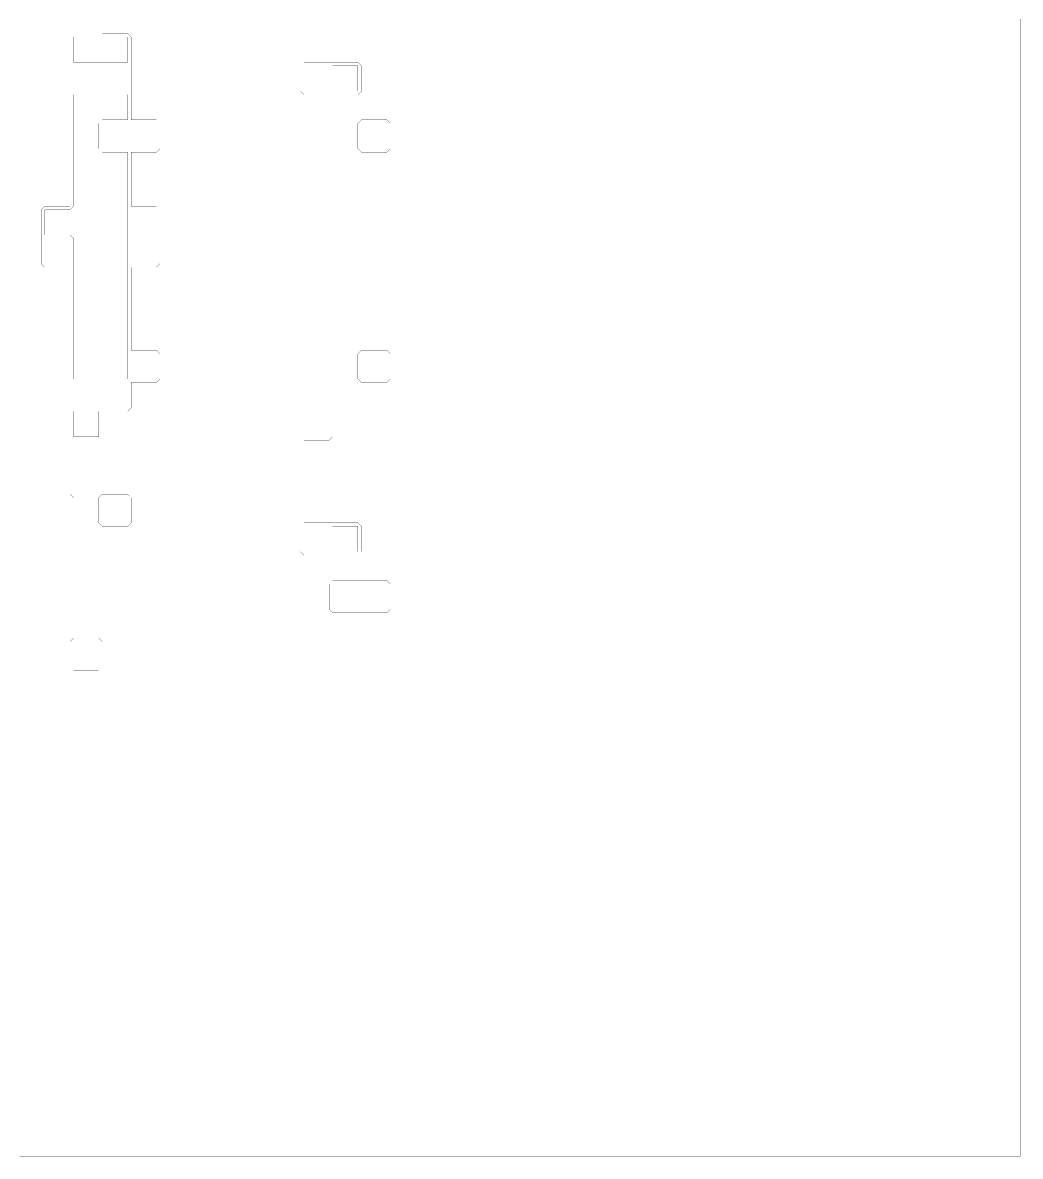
# Model space of a CAD drawing. Header units: metres. Extents: x 0 to 4990, y -4990 to 0.
# Drawn here: x 2284 to 4990, y -4990 to -1914 of the extents above; entities that cross this region are included whole.
import ezdxf

# ---------------------------------------------------------------- set-up
doc = ezdxf.new("R2010")
doc.units = ezdxf.units.M
doc.layers.add('conductor', color=1, linetype='Continuous')
doc.layers.add('substrate', color=5, linetype='Continuous')

msp = doc.modelspace()

# ---------------------------------------------------------------- linework, layer by layer
at = {"layer": 'conductor', "const_width": 0.5}
for points in [[(2421.875, -1953.125), (2421.875, -1962.890625), (2421.875, -1972.65625), (2421.875, -1982.421875), (2421.875, -1992.1875), (2421.875, -2001.953125), (2421.875, -2011.71875), (2421.875, -2021.484375), (2431.640625, -2021.484375), (2441.40625, -2021.484375), (2451.171875, -2021.484375), (2460.9375, -2021.484375), (2470.703125, -2021.484375), (2480.46875, -2021.484375), (2490.234375, -2021.484375), (2500, -2021.484375), (2509.765625, -2021.484375), (2519.53125, -2021.484375), (2529.296875, -2021.484375), (2539.0625, -2021.484375), (2548.828125, -2021.484375), (2558.59375, -2021.484375), (2568.359375, -2021.484375), (2568.359375, -2011.71875), (2568.359375, -2001.953125), (2568.359375, -1992.1875), (2568.359375, -1982.421875), (2568.359375, -1972.65625), (2568.359375, -1962.890625), (2568.359375, -1953.125), (2558.59375, -1953.125), (2548.828125, -1953.125), (2539.0625, -1953.125), (2529.296875, -1953.125), (2519.53125, -1953.125), (2509.765625, -1953.125), (2500, -1953.125), (2490.234375, -1953.125), (2480.46875, -1953.125), (2470.703125, -1953.125), (2460.9375, -1953.125), (2451.171875, -1953.125), (2441.40625, -1953.125), (2431.640625, -1953.125)], [(3125, -2031.25), (3125, -2041.015625), (3125, -2050.78125), (3125, -2060.546875), (3125, -2070.3125), (3125, -2080.078125), (3125, -2089.84375), (3125, -2099.609375), (3134.765625, -2099.609375), (3144.53125, -2099.609375), (3154.296875, -2099.609375), (3164.0625, -2099.609375), (3173.828125, -2099.609375), (3183.59375, -2099.609375), (3193.359375, -2099.609375), (3193.359375, -2089.84375), (3193.359375, -2080.078125), (3193.359375, -2070.3125), (3193.359375, -2060.546875), (3193.359375, -2050.78125), (3193.359375, -2041.015625), (3193.359375, -2031.25), (3183.59375, -2031.25), (3173.828125, -2031.25), (3164.0625, -2031.25), (3154.296875, -2031.25), (3144.53125, -2031.25), (3134.765625, -2031.25)], [(2421.875, -2109.375), (2421.875, -2119.140625), (2421.875, -2128.90625), (2421.875, -2138.671875), (2421.875, -2148.4375), (2421.875, -2158.203125), (2421.875, -2167.96875), (2421.875, -2177.734375), (2421.875, -2187.5), (2421.875, -2197.265625), (2421.875, -2207.03125), (2421.875, -2216.796875), (2421.875, -2226.5625), (2421.875, -2236.328125), (2421.875, -2246.09375), (2421.875, -2255.859375), (2421.875, -2265.625), (2421.875, -2275.390625), (2421.875, -2285.15625), (2421.875, -2294.921875), (2421.875, -2304.6875), (2421.875, -2314.453125), (2421.875, -2324.21875), (2421.875, -2333.984375), (2421.875, -2343.75), (2421.875, -2353.515625), (2421.875, -2363.28125), (2421.875, -2373.046875), (2421.875, -2382.8125), (2421.875, -2392.578125), (2421.875, -2402.34375), (2421.875, -2412.109375), (2412.109375, -2421.875), (2402.34375, -2421.875), (2392.578125, -2421.875), (2382.8125, -2421.875), (2373.046875, -2421.875), (2363.28125, -2421.875), (2353.515625, -2421.875), (2343.75, -2421.875), (2343.75, -2431.640625), (2343.75, -2441.40625), (2343.75, -2451.171875), (2343.75, -2460.9375), (2343.75, -2470.703125), (2343.75, -2480.46875), (2343.75, -2490.234375), (2353.515625, -2490.234375), (2363.28125, -2490.234375), (2373.046875, -2490.234375), (2382.8125, -2490.234375), (2392.578125, -2490.234375), (2402.34375, -2490.234375), (2412.109375, -2490.234375), (2421.875, -2500), (2421.875, -2509.765625), (2421.875, -2519.53125), (2421.875, -2529.296875), (2421.875, -2539.0625), (2421.875, -2548.828125), (2421.875, -2558.59375), (2421.875, -2568.359375), (2421.875, -2578.125), (2421.875, -2587.890625), (2421.875, -2597.65625), (2421.875, -2607.421875), (2421.875, -2617.1875), (2421.875, -2626.953125), (2421.875, -2636.71875), (2421.875, -2646.484375), (2421.875, -2656.25), (2421.875, -2666.015625), (2421.875, -2675.78125), (2421.875, -2685.546875), (2421.875, -2695.3125), (2421.875, -2705.078125), (2421.875, -2714.84375), (2421.875, -2724.609375), (2421.875, -2734.375), (2421.875, -2744.140625), (2421.875, -2753.90625), (2421.875, -2763.671875), (2421.875, -2773.4375), (2421.875, -2783.203125), (2421.875, -2792.96875), (2421.875, -2802.734375), (2421.875, -2812.5), (2421.875, -2822.265625), (2421.875, -2832.03125), (2421.875, -2841.796875), (2421.875, -2851.5625), (2421.875, -2861.328125), (2421.875, -2871.09375), (2421.875, -2880.859375), (2431.640625, -2880.859375), (2441.40625, -2880.859375), (2451.171875, -2880.859375), (2460.9375, -2880.859375), (2470.703125, -2880.859375), (2480.46875, -2880.859375), (2490.234375, -2880.859375), (2500, -2880.859375), (2509.765625, -2880.859375), (2519.53125, -2880.859375), (2529.296875, -2880.859375), (2539.0625, -2880.859375), (2548.828125, -2880.859375), (2558.59375, -2880.859375), (2568.359375, -2880.859375), (2568.359375, -2871.09375), (2568.359375, -2861.328125), (2568.359375, -2851.5625), (2568.359375, -2841.796875), (2568.359375, -2832.03125), (2568.359375, -2822.265625), (2568.359375, -2812.5), (2568.359375, -2802.734375), (2568.359375, -2792.96875), (2568.359375, -2783.203125), (2568.359375, -2773.4375), (2568.359375, -2763.671875), (2568.359375, -2753.90625), (2568.359375, -2744.140625), (2568.359375, -2734.375), (2568.359375, -2724.609375), (2568.359375, -2714.84375), (2568.359375, -2705.078125), (2568.359375, -2695.3125), (2568.359375, -2685.546875), (2568.359375, -2675.78125), (2568.359375, -2666.015625), (2568.359375, -2656.25), (2568.359375, -2646.484375), (2568.359375, -2636.71875), (2568.359375, -2626.953125), (2568.359375, -2617.1875), (2568.359375, -2607.421875), (2568.359375, -2597.65625), (2568.359375, -2587.890625), (2568.359375, -2578.125), (2568.359375, -2568.359375), (2568.359375, -2558.59375), (2568.359375, -2548.828125), (2568.359375, -2539.0625), (2568.359375, -2529.296875), (2568.359375, -2519.53125), (2568.359375, -2509.765625), (2568.359375, -2500), (2568.359375, -2490.234375), (2568.359375, -2480.46875), (2568.359375, -2470.703125), (2568.359375, -2460.9375), (2568.359375, -2451.171875), (2568.359375, -2441.40625), (2568.359375, -2431.640625), (2568.359375, -2421.875), (2568.359375, -2412.109375), (2568.359375, -2402.34375), (2568.359375, -2392.578125), (2568.359375, -2382.8125), (2568.359375, -2373.046875), (2568.359375, -2363.28125), (2568.359375, -2353.515625), (2568.359375, -2343.75), (2568.359375, -2333.984375), (2568.359375, -2324.21875), (2568.359375, -2314.453125), (2568.359375, -2304.6875), (2568.359375, -2294.921875), (2568.359375, -2285.15625), (2568.359375, -2275.390625), (2568.359375, -2265.625), (2558.59375, -2265.625), (2548.828125, -2265.625), (2539.0625, -2265.625), (2529.296875, -2265.625), (2519.53125, -2265.625), (2509.765625, -2265.625), (2500, -2265.625), (2490.234375, -2255.859375), (2490.234375, -2246.09375), (2490.234375, -2236.328125), (2490.234375, -2226.5625), (2490.234375, -2216.796875), (2490.234375, -2207.03125), (2490.234375, -2197.265625), (2490.234375, -2187.5), (2500, -2177.734375), (2509.765625, -2177.734375), (2519.53125, -2177.734375), (2529.296875, -2177.734375), (2539.0625, -2177.734375), (2548.828125, -2177.734375), (2558.59375, -2177.734375), (2568.359375, -2177.734375), (2568.359375, -2167.96875), (2568.359375, -2158.203125), (2568.359375, -2148.4375), (2568.359375, -2138.671875), (2568.359375, -2128.90625), (2568.359375, -2119.140625), (2568.359375, -2109.375), (2558.59375, -2109.375), (2548.828125, -2109.375), (2539.0625, -2109.375), (2529.296875, -2109.375), (2519.53125, -2109.375), (2509.765625, -2109.375), (2500, -2109.375), (2490.234375, -2109.375), (2480.46875, -2109.375), (2470.703125, -2109.375), (2460.9375, -2109.375), (2451.171875, -2109.375), (2441.40625, -2109.375), (2431.640625, -2109.375)], [(2421.875, -2968.75), (2421.875, -2978.515625), (2421.875, -2988.28125), (2421.875, -2998.046875), (2421.875, -3007.8125), (2421.875, -3017.578125), (2421.875, -3027.34375), (2421.875, -3037.109375), (2431.640625, -3037.109375), (2441.40625, -3037.109375), (2451.171875, -3037.109375), (2460.9375, -3037.109375), (2470.703125, -3037.109375), (2480.46875, -3037.109375), (2490.234375, -3037.109375), (2490.234375, -3027.34375), (2490.234375, -3017.578125), (2490.234375, -3007.8125), (2490.234375, -2998.046875), (2490.234375, -2988.28125), (2490.234375, -2978.515625), (2490.234375, -2968.75), (2480.46875, -2968.75), (2470.703125, -2968.75), (2460.9375, -2968.75), (2451.171875, -2968.75), (2441.40625, -2968.75), (2431.640625, -2968.75)], [(3125, -3281.25), (3125, -3291.015625), (3125, -3300.78125), (3125, -3310.546875), (3125, -3320.3125), (3125, -3330.078125), (3125, -3339.84375), (3125, -3349.609375), (3134.765625, -3349.609375), (3144.53125, -3349.609375), (3154.296875, -3349.609375), (3164.0625, -3349.609375), (3173.828125, -3349.609375), (3183.59375, -3349.609375), (3193.359375, -3349.609375), (3193.359375, -3339.84375), (3193.359375, -3330.078125), (3193.359375, -3320.3125), (3193.359375, -3310.546875), (3193.359375, -3300.78125), (3193.359375, -3291.015625), (3193.359375, -3281.25), (3183.59375, -3281.25), (3173.828125, -3281.25), (3164.0625, -3281.25), (3154.296875, -3281.25), (3144.53125, -3281.25), (3134.765625, -3281.25)]]:
    msp.add_lwpolyline(points, close=True, dxfattribs=at)
at = {"layer": 'substrate', "const_width": 0.5}
for points in [[(2275.390625, -4990.234375), (2285.15625, -4990.234375), (2294.921875, -4990.234375), (2304.6875, -4990.234375), (2314.453125, -4990.234375), (2324.21875, -4990.234375), (2333.984375, -4990.234375), (2343.75, -4990.234375), (2353.515625, -4990.234375), (2363.28125, -4990.234375), (2373.046875, -4990.234375), (2382.8125, -4990.234375), (2392.578125, -4990.234375), (2402.34375, -4990.234375), (2412.109375, -4990.234375), (2421.875, -4990.234375), (2431.640625, -4990.234375), (2441.40625, -4990.234375), (2451.171875, -4990.234375), (2460.9375, -4990.234375), (2470.703125, -4990.234375), (2480.46875, -4990.234375), (2490.234375, -4990.234375), (2500, -4990.234375), (2509.765625, -4990.234375), (2519.53125, -4990.234375), (2529.296875, -4990.234375), (2539.0625, -4990.234375), (2548.828125, -4990.234375), (2558.59375, -4990.234375), (2568.359375, -4990.234375), (2578.125, -4990.234375), (2587.890625, -4990.234375), (2597.65625, -4990.234375), (2607.421875, -4990.234375), (2617.1875, -4990.234375), (2626.953125, -4990.234375), (2636.71875, -4990.234375), (2646.484375, -4990.234375), (2656.25, -4990.234375), (2666.015625, -4990.234375), (2675.78125, -4990.234375), (2685.546875, -4990.234375), (2695.3125, -4990.234375), (2705.078125, -4990.234375), (2714.84375, -4990.234375), (2724.609375, -4990.234375), (2734.375, -4990.234375), (2744.140625, -4990.234375), (2753.90625, -4990.234375), (2763.671875, -4990.234375), (2773.4375, -4990.234375), (2783.203125, -4990.234375), (2792.96875, -4990.234375), (2802.734375, -4990.234375), (2812.5, -4990.234375), (2822.265625, -4990.234375), (2832.03125, -4990.234375), (2841.796875, -4990.234375), (2851.5625, -4990.234375), (2861.328125, -4990.234375), (2871.09375, -4990.234375), (2880.859375, -4990.234375), (2890.625, -4990.234375), (2900.390625, -4990.234375), (2910.15625, -4990.234375), (2919.921875, -4990.234375), (2929.6875, -4990.234375), (2939.453125, -4990.234375), (2949.21875, -4990.234375), (2958.984375, -4990.234375), (2968.75, -4990.234375), (2978.515625, -4990.234375), (2988.28125, -4990.234375), (2998.046875, -4990.234375), (3007.8125, -4990.234375), (3017.578125, -4990.234375), (3027.34375, -4990.234375), (3037.109375, -4990.234375), (3046.875, -4990.234375), (3056.640625, -4990.234375), (3066.40625, -4990.234375), (3076.171875, -4990.234375), (3085.9375, -4990.234375), (3095.703125, -4990.234375), (3105.46875, -4990.234375), (3115.234375, -4990.234375), (3125, -4990.234375), (3134.765625, -4990.234375), (3144.53125, -4990.234375), (3154.296875, -4990.234375), (3164.0625, -4990.234375), (3173.828125, -4990.234375), (3183.59375, -4990.234375), (3193.359375, -4990.234375), (3203.125, -4990.234375), (3212.890625, -4990.234375), (3222.65625, -4990.234375), (3232.421875, -4990.234375), (3242.1875, -4990.234375), (3251.953125, -4990.234375), (3261.71875, -4990.234375), (3271.484375, -4990.234375), (3281.25, -4990.234375), (3291.015625, -4990.234375), (3300.78125, -4990.234375), (3310.546875, -4990.234375), (3320.3125, -4990.234375), (3330.078125, -4990.234375), (3339.84375, -4990.234375), (3349.609375, -4990.234375), (3359.375, -4990.234375), (3369.140625, -4990.234375), (3378.90625, -4990.234375), (3388.671875, -4990.234375), (3398.4375, -4990.234375), (3408.203125, -4990.234375), (3417.96875, -4990.234375), (3427.734375, -4990.234375), (3437.5, -4990.234375), (3447.265625, -4990.234375), (3457.03125, -4990.234375), (3466.796875, -4990.234375), (3476.5625, -4990.234375), (3486.328125, -4990.234375), (3496.09375, -4990.234375), (3505.859375, -4990.234375), (3515.625, -4990.234375), (3525.390625, -4990.234375), (3535.15625, -4990.234375), (3544.921875, -4990.234375), (3554.6875, -4990.234375), (3564.453125, -4990.234375), (3574.21875, -4990.234375), (3583.984375, -4990.234375), (3593.75, -4990.234375), (3603.515625, -4990.234375), (3613.28125, -4990.234375), (3623.046875, -4990.234375), (3632.8125, -4990.234375), (3642.578125, -4990.234375), (3652.34375, -4990.234375), (3662.109375, -4990.234375), (3671.875, -4990.234375), (3681.640625, -4990.234375), (3691.40625, -4990.234375), (3701.171875, -4990.234375), (3710.9375, -4990.234375), (3720.703125, -4990.234375), (3730.46875, -4990.234375), (3740.234375, -4990.234375), (3750, -4990.234375), (3759.765625, -4990.234375), (3769.53125, -4990.234375), (3779.296875, -4990.234375), (3789.0625, -4990.234375), (3798.828125, -4990.234375), (3808.59375, -4990.234375), (3818.359375, -4990.234375), (3828.125, -4990.234375), (3837.890625, -4990.234375), (3847.65625, -4990.234375), (3857.421875, -4990.234375), (3867.1875, -4990.234375), (3876.953125, -4990.234375), (3886.71875, -4990.234375), (3896.484375, -4990.234375), (3906.25, -4990.234375), (3916.015625, -4990.234375), (3925.78125, -4990.234375), (3935.546875, -4990.234375), (3945.3125, -4990.234375), (3955.078125, -4990.234375), (3964.84375, -4990.234375), (3974.609375, -4990.234375), (3984.375, -4990.234375), (3994.140625, -4990.234375), (4003.90625, -4990.234375), (4013.671875, -4990.234375), (4023.4375, -4990.234375), (4033.203125, -4990.234375), (4042.96875, -4990.234375), (4052.734375, -4990.234375), (4062.5, -4990.234375), (4072.265625, -4990.234375), (4082.03125, -4990.234375), (4091.796875, -4990.234375), (4101.5625, -4990.234375), (4111.328125, -4990.234375), (4121.09375, -4990.234375), (4130.859375, -4990.234375), (4140.625, -4990.234375), (4150.390625, -4990.234375), (4160.15625, -4990.234375), (4169.921875, -4990.234375), (4179.6875, -4990.234375), (4189.453125, -4990.234375), (4199.21875, -4990.234375), (4208.984375, -4990.234375), (4218.75, -4990.234375), (4228.515625, -4990.234375), (4238.28125, -4990.234375), (4248.046875, -4990.234375), (4257.8125, -4990.234375), (4267.578125, -4990.234375), (4277.34375, -4990.234375), (4287.109375, -4990.234375), (4296.875, -4990.234375), (4306.640625, -4990.234375), (4316.40625, -4990.234375), (4326.171875, -4990.234375), (4335.9375, -4990.234375), (4345.703125, -4990.234375), (4355.46875, -4990.234375), (4365.234375, -4990.234375), (4375, -4990.234375), (4384.765625, -4990.234375), (4394.53125, -4990.234375), (4404.296875, -4990.234375), (4414.0625, -4990.234375), (4423.828125, -4990.234375), (4433.59375, -4990.234375), (4443.359375, -4990.234375), (4453.125, -4990.234375), (4462.890625, -4990.234375), (4472.65625, -4990.234375), (4482.421875, -4990.234375), (4492.1875, -4990.234375), (4501.953125, -4990.234375), (4511.71875, -4990.234375), (4521.484375, -4990.234375), (4531.25, -4990.234375), (4541.015625, -4990.234375), (4550.78125, -4990.234375), (4560.546875, -4990.234375), (4570.3125, -4990.234375), (4580.078125, -4990.234375), (4589.84375, -4990.234375), (4599.609375, -4990.234375), (4609.375, -4990.234375), (4619.140625, -4990.234375), (4628.90625, -4990.234375), (4638.671875, -4990.234375), (4648.4375, -4990.234375), (4658.203125, -4990.234375), (4667.96875, -4990.234375), (4677.734375, -4990.234375), (4687.5, -4990.234375), (4697.265625, -4990.234375), (4707.03125, -4990.234375), (4716.796875, -4990.234375), (4726.5625, -4990.234375), (4736.328125, -4990.234375), (4746.09375, -4990.234375), (4755.859375, -4990.234375), (4765.625, -4990.234375), (4775.390625, -4990.234375), (4785.15625, -4990.234375), (4794.921875, -4990.234375), (4804.6875, -4990.234375), (4814.453125, -4990.234375), (4824.21875, -4990.234375), (4833.984375, -4990.234375), (4843.75, -4990.234375), (4853.515625, -4990.234375), (4863.28125, -4990.234375), (4873.046875, -4990.234375), (4882.8125, -4990.234375), (4892.578125, -4990.234375), (4902.34375, -4990.234375), (4912.109375, -4990.234375), (4921.875, -4990.234375), (4931.640625, -4990.234375), (4941.40625, -4990.234375), (4951.171875, -4990.234375), (4960.9375, -4990.234375), (4970.703125, -4990.234375), (4980.46875, -4990.234375), (4990.234375, -4990.234375), (4990.234375, -4980.46875), (4990.234375, -4970.703125), (4990.234375, -4960.9375), (4990.234375, -4951.171875), (4990.234375, -4941.40625), (4990.234375, -4931.640625), (4990.234375, -4921.875), (4990.234375, -4912.109375), (4990.234375, -4902.34375), (4990.234375, -4892.578125), (4990.234375, -4882.8125), (4990.234375, -4873.046875), (4990.234375, -4863.28125), (4990.234375, -4853.515625), (4990.234375, -4843.75), (4990.234375, -4833.984375), (4990.234375, -4824.21875), (4990.234375, -4814.453125), (4990.234375, -4804.6875), (4990.234375, -4794.921875), (4990.234375, -4785.15625), (4990.234375, -4775.390625), (4990.234375, -4765.625), (4990.234375, -4755.859375), (4990.234375, -4746.09375), (4990.234375, -4736.328125), (4990.234375, -4726.5625), (4990.234375, -4716.796875), (4990.234375, -4707.03125), (4990.234375, -4697.265625), (4990.234375, -4687.5), (4990.234375, -4677.734375), (4990.234375, -4667.96875), (4990.234375, -4658.203125), (4990.234375, -4648.4375), (4990.234375, -4638.671875), (4990.234375, -4628.90625), (4990.234375, -4619.140625), (4990.234375, -4609.375), (4990.234375, -4599.609375), (4990.234375, -4589.84375), (4990.234375, -4580.078125), (4990.234375, -4570.3125), (4990.234375, -4560.546875), (4990.234375, -4550.78125), (4990.234375, -4541.015625), (4990.234375, -4531.25), (4990.234375, -4521.484375), (4990.234375, -4511.71875), (4990.234375, -4501.953125), (4990.234375, -4492.1875), (4990.234375, -4482.421875), (4990.234375, -4472.65625), (4990.234375, -4462.890625), (4990.234375, -4453.125), (4990.234375, -4443.359375), (4990.234375, -4433.59375), (4990.234375, -4423.828125), (4990.234375, -4414.0625), (4990.234375, -4404.296875), (4990.234375, -4394.53125), (4990.234375, -4384.765625), (4990.234375, -4375), (4990.234375, -4365.234375), (4990.234375, -4355.46875), (4990.234375, -4345.703125), (4990.234375, -4335.9375), (4990.234375, -4326.171875), (4990.234375, -4316.40625), (4990.234375, -4306.640625), (4990.234375, -4296.875), (4990.234375, -4287.109375), (4990.234375, -4277.34375), (4990.234375, -4267.578125), (4990.234375, -4257.8125), (4990.234375, -4248.046875), (4990.234375, -4238.28125), (4990.234375, -4228.515625), (4990.234375, -4218.75), (4990.234375, -4208.984375), (4990.234375, -4199.21875), (4990.234375, -4189.453125), (4990.234375, -4179.6875), (4990.234375, -4169.921875), (4990.234375, -4160.15625), (4990.234375, -4150.390625), (4990.234375, -4140.625), (4990.234375, -4130.859375), (4990.234375, -4121.09375), (4990.234375, -4111.328125), (4990.234375, -4101.5625), (4990.234375, -4091.796875), (4990.234375, -4082.03125), (4990.234375, -4072.265625), (4990.234375, -4062.5), (4990.234375, -4052.734375), (4990.234375, -4042.96875), (4990.234375, -4033.203125), (4990.234375, -4023.4375), (4990.234375, -4013.671875), (4990.234375, -4003.90625), (4990.234375, -3994.140625), (4990.234375, -3984.375), (4990.234375, -3974.609375), (4990.234375, -3964.84375), (4990.234375, -3955.078125), (4990.234375, -3945.3125), (4990.234375, -3935.546875), (4990.234375, -3925.78125), (4990.234375, -3916.015625), (4990.234375, -3906.25), (4990.234375, -3896.484375), (4990.234375, -3886.71875), (4990.234375, -3876.953125), (4990.234375, -3867.1875), (4990.234375, -3857.421875), (4990.234375, -3847.65625), (4990.234375, -3837.890625), (4990.234375, -3828.125), (4990.234375, -3818.359375), (4990.234375, -3808.59375), (4990.234375, -3798.828125), (4990.234375, -3789.0625), (4990.234375, -3779.296875), (4990.234375, -3769.53125), (4990.234375, -3759.765625), (4990.234375, -3750), (4990.234375, -3740.234375), (4990.234375, -3730.46875), (4990.234375, -3720.703125), (4990.234375, -3710.9375), (4990.234375, -3701.171875), (4990.234375, -3691.40625), (4990.234375, -3681.640625), (4990.234375, -3671.875), (4990.234375, -3662.109375), (4990.234375, -3652.34375), (4990.234375, -3642.578125), (4990.234375, -3632.8125), (4990.234375, -3623.046875), (4990.234375, -3613.28125), (4990.234375, -3603.515625), (4990.234375, -3593.75), (4990.234375, -3583.984375), (4990.234375, -3574.21875), (4990.234375, -3564.453125), (4990.234375, -3554.6875), (4990.234375, -3544.921875), (4990.234375, -3535.15625), (4990.234375, -3525.390625), (4990.234375, -3515.625), (4990.234375, -3505.859375), (4990.234375, -3496.09375), (4990.234375, -3486.328125), (4990.234375, -3476.5625), (4990.234375, -3466.796875), (4990.234375, -3457.03125), (4990.234375, -3447.265625), (4990.234375, -3437.5), (4990.234375, -3427.734375), (4990.234375, -3417.96875), (4990.234375, -3408.203125), (4990.234375, -3398.4375), (4990.234375, -3388.671875), (4990.234375, -3378.90625), (4990.234375, -3369.140625), (4990.234375, -3359.375), (4990.234375, -3349.609375), (4990.234375, -3339.84375), (4990.234375, -3330.078125), (4990.234375, -3320.3125), (4990.234375, -3310.546875), (4990.234375, -3300.78125), (4990.234375, -3291.015625), (4990.234375, -3281.25), (4990.234375, -3271.484375), (4990.234375, -3261.71875), (4990.234375, -3251.953125), (4990.234375, -3242.1875), (4990.234375, -3232.421875), (4990.234375, -3222.65625), (4990.234375, -3212.890625), (4990.234375, -3203.125), (4990.234375, -3193.359375), (4990.234375, -3183.59375), (4990.234375, -3173.828125), (4990.234375, -3164.0625), (4990.234375, -3154.296875), (4990.234375, -3144.53125), (4990.234375, -3134.765625), (4990.234375, -3125), (4990.234375, -3115.234375), (4990.234375, -3105.46875), (4990.234375, -3095.703125), (4990.234375, -3085.9375), (4990.234375, -3076.171875), (4990.234375, -3066.40625), (4990.234375, -3056.640625), (4990.234375, -3046.875), (4990.234375, -3037.109375), (4990.234375, -3027.34375), (4990.234375, -3017.578125), (4990.234375, -3007.8125), (4990.234375, -2998.046875), (4990.234375, -2988.28125), (4990.234375, -2978.515625), (4990.234375, -2968.75), (4990.234375, -2958.984375), (4990.234375, -2949.21875), (4990.234375, -2939.453125), (4990.234375, -2929.6875), (4990.234375, -2919.921875), (4990.234375, -2910.15625), (4990.234375, -2900.390625), (4990.234375, -2890.625), (4990.234375, -2880.859375), (4990.234375, -2871.09375), (4990.234375, -2861.328125), (4990.234375, -2851.5625), (4990.234375, -2841.796875), (4990.234375, -2832.03125), (4990.234375, -2822.265625), (4990.234375, -2812.5), (4990.234375, -2802.734375), (4990.234375, -2792.96875), (4990.234375, -2783.203125), (4990.234375, -2773.4375), (4990.234375, -2763.671875), (4990.234375, -2753.90625), (4990.234375, -2744.140625), (4990.234375, -2734.375), (4990.234375, -2724.609375), (4990.234375, -2714.84375), (4990.234375, -2705.078125), (4990.234375, -2695.3125), (4990.234375, -2685.546875), (4990.234375, -2675.78125), (4990.234375, -2666.015625), (4990.234375, -2656.25), (4990.234375, -2646.484375), (4990.234375, -2636.71875), (4990.234375, -2626.953125), (4990.234375, -2617.1875), (4990.234375, -2607.421875), (4990.234375, -2597.65625), (4990.234375, -2587.890625), (4990.234375, -2578.125), (4990.234375, -2568.359375), (4990.234375, -2558.59375), (4990.234375, -2548.828125), (4990.234375, -2539.0625), (4990.234375, -2529.296875), (4990.234375, -2519.53125), (4990.234375, -2509.765625), (4990.234375, -2500), (4990.234375, -2490.234375), (4990.234375, -2480.46875), (4990.234375, -2470.703125), (4990.234375, -2460.9375), (4990.234375, -2451.171875), (4990.234375, -2441.40625), (4990.234375, -2431.640625), (4990.234375, -2421.875), (4990.234375, -2412.109375), (4990.234375, -2402.34375), (4990.234375, -2392.578125), (4990.234375, -2382.8125), (4990.234375, -2373.046875), (4990.234375, -2363.28125), (4990.234375, -2353.515625), (4990.234375, -2343.75), (4990.234375, -2333.984375), (4990.234375, -2324.21875), (4990.234375, -2314.453125), (4990.234375, -2304.6875), (4990.234375, -2294.921875), (4990.234375, -2285.15625), (4990.234375, -2275.390625), (4990.234375, -2265.625), (4990.234375, -2255.859375), (4990.234375, -2246.09375), (4990.234375, -2236.328125), (4990.234375, -2226.5625), (4990.234375, -2216.796875), (4990.234375, -2207.03125), (4990.234375, -2197.265625), (4990.234375, -2187.5), (4990.234375, -2177.734375), (4990.234375, -2167.96875), (4990.234375, -2158.203125), (4990.234375, -2148.4375), (4990.234375, -2138.671875), (4990.234375, -2128.90625), (4990.234375, -2119.140625), (4990.234375, -2109.375), (4990.234375, -2099.609375), (4990.234375, -2089.84375), (4990.234375, -2080.078125), (4990.234375, -2070.3125), (4990.234375, -2060.546875), (4990.234375, -2050.78125), (4990.234375, -2041.015625), (4990.234375, -2031.25), (4990.234375, -2021.484375), (4990.234375, -2011.71875), (4990.234375, -2001.953125), (4990.234375, -1992.1875), (4990.234375, -1982.421875), (4990.234375, -1972.65625), (4990.234375, -1962.890625), (4990.234375, -1953.125), (4990.234375, -1943.359375), (4990.234375, -1933.59375), (4990.234375, -1923.828125), (4990.234375, -1914.0625), (4990.234375, -1904.296875)], [(2500, -1904.296875), (2500, -1914.0625), (2500, -1923.828125), (2500, -1933.59375), (2500, -1943.359375), (2509.765625, -1943.359375), (2519.53125, -1943.359375), (2529.296875, -1943.359375), (2539.0625, -1943.359375), (2548.828125, -1943.359375), (2558.59375, -1943.359375), (2568.359375, -1943.359375), (2578.125, -1953.125), (2578.125, -1962.890625), (2578.125, -1972.65625), (2578.125, -1982.421875), (2578.125, -1992.1875), (2578.125, -2001.953125), (2578.125, -2011.71875), (2578.125, -2021.484375), (2578.125, -2031.25), (2578.125, -2041.015625), (2578.125, -2050.78125), (2578.125, -2060.546875), (2578.125, -2070.3125), (2578.125, -2080.078125), (2578.125, -2089.84375), (2578.125, -2099.609375), (2578.125, -2109.375), (2578.125, -2119.140625), (2578.125, -2128.90625), (2578.125, -2138.671875), (2578.125, -2148.4375), (2578.125, -2158.203125), (2578.125, -2167.96875), (2578.125, -2177.734375), (2587.890625, -2177.734375), (2597.65625, -2177.734375), (2607.421875, -2177.734375), (2617.1875, -2177.734375), (2626.953125, -2177.734375), (2636.71875, -2177.734375), (2646.484375, -2177.734375), (2656.25, -2187.5), (2656.25, -2197.265625), (2656.25, -2207.03125), (2656.25, -2216.796875), (2656.25, -2226.5625), (2656.25, -2236.328125), (2656.25, -2246.09375), (2656.25, -2255.859375), (2646.484375, -2265.625), (2636.71875, -2265.625), (2626.953125, -2265.625), (2617.1875, -2265.625), (2607.421875, -2265.625), (2597.65625, -2265.625), (2587.890625, -2265.625), (2578.125, -2265.625), (2578.125, -2275.390625), (2578.125, -2285.15625), (2578.125, -2294.921875), (2578.125, -2304.6875), (2578.125, -2314.453125), (2578.125, -2324.21875), (2578.125, -2333.984375), (2578.125, -2343.75), (2578.125, -2353.515625), (2578.125, -2363.28125), (2578.125, -2373.046875), (2578.125, -2382.8125), (2578.125, -2392.578125), (2578.125, -2402.34375), (2578.125, -2412.109375), (2587.890625, -2412.109375), (2597.65625, -2412.109375), (2607.421875, -2412.109375), (2617.1875, -2412.109375), (2626.953125, -2412.109375), (2636.71875, -2412.109375), (2646.484375, -2412.109375), (2656.25, -2421.875), (2656.25, -2431.640625), (2656.25, -2441.40625), (2656.25, -2451.171875), (2656.25, -2460.9375), (2656.25, -2470.703125), (2656.25, -2480.46875), (2656.25, -2490.234375), (2656.25, -2500), (2656.25, -2509.765625), (2656.25, -2519.53125), (2656.25, -2529.296875), (2656.25, -2539.0625), (2656.25, -2548.828125), (2656.25, -2558.59375), (2656.25, -2568.359375), (2646.484375, -2578.125), (2636.71875, -2578.125), (2626.953125, -2578.125), (2617.1875, -2578.125), (2607.421875, -2578.125), (2597.65625, -2578.125), (2587.890625, -2578.125), (2578.125, -2578.125), (2578.125, -2587.890625), (2578.125, -2597.65625), (2578.125, -2607.421875), (2578.125, -2617.1875), (2578.125, -2626.953125), (2578.125, -2636.71875), (2578.125, -2646.484375), (2578.125, -2656.25), (2578.125, -2666.015625), (2578.125, -2675.78125), (2578.125, -2685.546875), (2578.125, -2695.3125), (2578.125, -2705.078125), (2578.125, -2714.84375), (2578.125, -2724.609375), (2578.125, -2734.375), (2578.125, -2744.140625), (2578.125, -2753.90625), (2578.125, -2763.671875), (2578.125, -2773.4375), (2578.125, -2783.203125), (2578.125, -2792.96875), (2578.125, -2802.734375), (2587.890625, -2802.734375), (2597.65625, -2802.734375), (2607.421875, -2802.734375), (2617.1875, -2802.734375), (2626.953125, -2802.734375), (2636.71875, -2802.734375), (2646.484375, -2802.734375), (2656.25, -2812.5), (2656.25, -2822.265625), (2656.25, -2832.03125), (2656.25, -2841.796875), (2656.25, -2851.5625), (2656.25, -2861.328125), (2656.25, -2871.09375), (2656.25, -2880.859375), (2646.484375, -2890.625), (2636.71875, -2890.625), (2626.953125, -2890.625), (2617.1875, -2890.625), (2607.421875, -2890.625), (2597.65625, -2890.625), (2587.890625, -2890.625), (2578.125, -2890.625), (2578.125, -2900.390625), (2578.125, -2910.15625), (2578.125, -2919.921875), (2578.125, -2929.6875), (2578.125, -2939.453125), (2578.125, -2949.21875), (2578.125, -2958.984375), (2568.359375, -2968.75), (2558.59375, -2968.75), (2548.828125, -2968.75), (2539.0625, -2968.75), (2529.296875, -2968.75), (2519.53125, -2968.75), (2509.765625, -2968.75), (2500, -2968.75), (2500, -2978.515625), (2500, -2988.28125), (2500, -2998.046875), (2500, -3007.8125), (2500, -3017.578125), (2500, -3027.34375), (2500, -3037.109375), (2500, -3046.875), (2500, -3056.640625), (2500, -3066.40625), (2500, -3076.171875), (2500, -3085.9375), (2500, -3095.703125), (2500, -3105.46875), (2500, -3115.234375), (2500, -3125), (2500, -3134.765625), (2500, -3144.53125), (2500, -3154.296875), (2500, -3164.0625), (2500, -3173.828125), (2500, -3183.59375), (2500, -3193.359375), (2490.234375, -3203.125), (2480.46875, -3203.125), (2470.703125, -3203.125), (2460.9375, -3203.125), (2451.171875, -3203.125), (2441.40625, -3203.125), (2431.640625, -3203.125), (2421.875, -3203.125), (2412.109375, -3193.359375), (2412.109375, -3183.59375), (2412.109375, -3173.828125), (2412.109375, -3164.0625), (2412.109375, -3154.296875), (2412.109375, -3144.53125), (2412.109375, -3134.765625), (2412.109375, -3125), (2412.109375, -3115.234375), (2412.109375, -3105.46875), (2412.109375, -3095.703125), (2412.109375, -3085.9375), (2412.109375, -3076.171875), (2412.109375, -3066.40625), (2412.109375, -3056.640625), (2412.109375, -3046.875), (2412.109375, -3037.109375), (2412.109375, -3027.34375), (2412.109375, -3017.578125), (2412.109375, -3007.8125), (2412.109375, -2998.046875), (2412.109375, -2988.28125), (2412.109375, -2978.515625), (2412.109375, -2968.75), (2412.109375, -2958.984375), (2412.109375, -2949.21875), (2412.109375, -2939.453125), (2412.109375, -2929.6875), (2412.109375, -2919.921875), (2412.109375, -2910.15625), (2412.109375, -2900.390625), (2412.109375, -2890.625), (2412.109375, -2880.859375), (2412.109375, -2871.09375), (2412.109375, -2861.328125), (2412.109375, -2851.5625), (2412.109375, -2841.796875), (2412.109375, -2832.03125), (2412.109375, -2822.265625), (2412.109375, -2812.5), (2412.109375, -2802.734375), (2412.109375, -2792.96875), (2412.109375, -2783.203125), (2412.109375, -2773.4375), (2412.109375, -2763.671875), (2412.109375, -2753.90625), (2412.109375, -2744.140625), (2412.109375, -2734.375), (2412.109375, -2724.609375), (2412.109375, -2714.84375), (2412.109375, -2705.078125), (2412.109375, -2695.3125), (2412.109375, -2685.546875), (2412.109375, -2675.78125), (2412.109375, -2666.015625), (2412.109375, -2656.25), (2412.109375, -2646.484375), (2412.109375, -2636.71875), (2412.109375, -2626.953125), (2412.109375, -2617.1875), (2412.109375, -2607.421875), (2412.109375, -2597.65625), (2412.109375, -2587.890625), (2412.109375, -2578.125), (2402.34375, -2578.125), (2392.578125, -2578.125), (2382.8125, -2578.125), (2373.046875, -2578.125), (2363.28125, -2578.125), (2353.515625, -2578.125), (2343.75, -2578.125), (2333.984375, -2568.359375), (2333.984375, -2558.59375), (2333.984375, -2548.828125), (2333.984375, -2539.0625), (2333.984375, -2529.296875), (2333.984375, -2519.53125), (2333.984375, -2509.765625), (2333.984375, -2500), (2333.984375, -2490.234375), (2333.984375, -2480.46875), (2333.984375, -2470.703125), (2333.984375, -2460.9375), (2333.984375, -2451.171875), (2333.984375, -2441.40625), (2333.984375, -2431.640625), (2333.984375, -2421.875), (2343.75, -2412.109375), (2353.515625, -2412.109375), (2363.28125, -2412.109375), (2373.046875, -2412.109375), (2382.8125, -2412.109375), (2392.578125, -2412.109375), (2402.34375, -2412.109375), (2412.109375, -2412.109375), (2412.109375, -2402.34375), (2412.109375, -2392.578125), (2412.109375, -2382.8125), (2412.109375, -2373.046875), (2412.109375, -2363.28125), (2412.109375, -2353.515625), (2412.109375, -2343.75), (2412.109375, -2333.984375), (2412.109375, -2324.21875), (2412.109375, -2314.453125), (2412.109375, -2304.6875), (2412.109375, -2294.921875), (2412.109375, -2285.15625), (2412.109375, -2275.390625), (2412.109375, -2265.625), (2412.109375, -2255.859375), (2412.109375, -2246.09375), (2412.109375, -2236.328125), (2412.109375, -2226.5625), (2412.109375, -2216.796875), (2412.109375, -2207.03125), (2412.109375, -2197.265625), (2412.109375, -2187.5), (2412.109375, -2177.734375), (2412.109375, -2167.96875), (2412.109375, -2158.203125), (2412.109375, -2148.4375), (2412.109375, -2138.671875), (2412.109375, -2128.90625), (2412.109375, -2119.140625), (2412.109375, -2109.375), (2412.109375, -2099.609375), (2412.109375, -2089.84375), (2412.109375, -2080.078125), (2412.109375, -2070.3125), (2412.109375, -2060.546875), (2412.109375, -2050.78125), (2412.109375, -2041.015625), (2412.109375, -2031.25), (2412.109375, -2021.484375), (2412.109375, -2011.71875), (2412.109375, -2001.953125), (2412.109375, -1992.1875), (2412.109375, -1982.421875), (2412.109375, -1972.65625), (2412.109375, -1962.890625), (2412.109375, -1953.125), (2412.109375, -1943.359375), (2412.109375, -1933.59375), (2412.109375, -1923.828125), (2412.109375, -1914.0625), (2412.109375, -1904.296875)]]:
    msp.add_lwpolyline(points, dxfattribs=at)
for points in [[(3037.109375, -2031.25), (3046.875, -2021.484375), (3056.640625, -2021.484375), (3066.40625, -2021.484375), (3076.171875, -2021.484375), (3085.9375, -2021.484375), (3095.703125, -2021.484375), (3105.46875, -2021.484375), (3115.234375, -2021.484375), (3125, -2021.484375), (3134.765625, -2021.484375), (3144.53125, -2021.484375), (3154.296875, -2021.484375), (3164.0625, -2021.484375), (3173.828125, -2021.484375), (3183.59375, -2021.484375), (3193.359375, -2021.484375), (3203.125, -2031.25), (3203.125, -2041.015625), (3203.125, -2050.78125), (3203.125, -2060.546875), (3203.125, -2070.3125), (3203.125, -2080.078125), (3203.125, -2089.84375), (3203.125, -2099.609375), (3193.359375, -2109.375), (3183.59375, -2109.375), (3173.828125, -2109.375), (3164.0625, -2109.375), (3154.296875, -2109.375), (3144.53125, -2109.375), (3134.765625, -2109.375), (3125, -2109.375), (3115.234375, -2109.375), (3105.46875, -2109.375), (3095.703125, -2109.375), (3085.9375, -2109.375), (3076.171875, -2109.375), (3066.40625, -2109.375), (3056.640625, -2109.375), (3046.875, -2109.375), (3037.109375, -2099.609375), (3037.109375, -2089.84375), (3037.109375, -2080.078125), (3037.109375, -2070.3125), (3037.109375, -2060.546875), (3037.109375, -2050.78125), (3037.109375, -2041.015625)], [(3193.359375, -2187.5), (3203.125, -2177.734375), (3212.890625, -2177.734375), (3222.65625, -2177.734375), (3232.421875, -2177.734375), (3242.1875, -2177.734375), (3251.953125, -2177.734375), (3261.71875, -2177.734375), (3271.484375, -2177.734375), (3281.25, -2187.5), (3281.25, -2197.265625), (3281.25, -2207.03125), (3281.25, -2216.796875), (3281.25, -2226.5625), (3281.25, -2236.328125), (3281.25, -2246.09375), (3281.25, -2255.859375), (3271.484375, -2265.625), (3261.71875, -2265.625), (3251.953125, -2265.625), (3242.1875, -2265.625), (3232.421875, -2265.625), (3222.65625, -2265.625), (3212.890625, -2265.625), (3203.125, -2265.625), (3193.359375, -2255.859375), (3193.359375, -2246.09375), (3193.359375, -2236.328125), (3193.359375, -2226.5625), (3193.359375, -2216.796875), (3193.359375, -2207.03125), (3193.359375, -2197.265625)], [(3193.359375, -2812.5), (3203.125, -2802.734375), (3212.890625, -2802.734375), (3222.65625, -2802.734375), (3232.421875, -2802.734375), (3242.1875, -2802.734375), (3251.953125, -2802.734375), (3261.71875, -2802.734375), (3271.484375, -2802.734375), (3281.25, -2812.5), (3281.25, -2822.265625), (3281.25, -2832.03125), (3281.25, -2841.796875), (3281.25, -2851.5625), (3281.25, -2861.328125), (3281.25, -2871.09375), (3281.25, -2880.859375), (3271.484375, -2890.625), (3261.71875, -2890.625), (3251.953125, -2890.625), (3242.1875, -2890.625), (3232.421875, -2890.625), (3222.65625, -2890.625), (3212.890625, -2890.625), (3203.125, -2890.625), (3193.359375, -2880.859375), (3193.359375, -2871.09375), (3193.359375, -2861.328125), (3193.359375, -2851.5625), (3193.359375, -2841.796875), (3193.359375, -2832.03125), (3193.359375, -2822.265625)], [(3037.109375, -2890.625), (3046.875, -2880.859375), (3056.640625, -2880.859375), (3066.40625, -2880.859375), (3076.171875, -2880.859375), (3085.9375, -2880.859375), (3095.703125, -2880.859375), (3105.46875, -2880.859375), (3115.234375, -2880.859375), (3125, -2890.625), (3125, -2900.390625), (3125, -2910.15625), (3125, -2919.921875), (3125, -2929.6875), (3125, -2939.453125), (3125, -2949.21875), (3125, -2958.984375), (3125, -2968.75), (3125, -2978.515625), (3125, -2988.28125), (3125, -2998.046875), (3125, -3007.8125), (3125, -3017.578125), (3125, -3027.34375), (3125, -3037.109375), (3115.234375, -3046.875), (3105.46875, -3046.875), (3095.703125, -3046.875), (3085.9375, -3046.875), (3076.171875, -3046.875), (3066.40625, -3046.875), (3056.640625, -3046.875), (3046.875, -3046.875), (3037.109375, -3037.109375), (3037.109375, -3027.34375), (3037.109375, -3017.578125), (3037.109375, -3007.8125), (3037.109375, -2998.046875), (3037.109375, -2988.28125), (3037.109375, -2978.515625), (3037.109375, -2968.75), (3037.109375, -2958.984375), (3037.109375, -2949.21875), (3037.109375, -2939.453125), (3037.109375, -2929.6875), (3037.109375, -2919.921875), (3037.109375, -2910.15625), (3037.109375, -2900.390625)], [(2490.234375, -3203.125), (2500, -3193.359375), (2509.765625, -3193.359375), (2519.53125, -3193.359375), (2529.296875, -3193.359375), (2539.0625, -3193.359375), (2548.828125, -3193.359375), (2558.59375, -3193.359375), (2568.359375, -3193.359375), (2578.125, -3203.125), (2578.125, -3212.890625), (2578.125, -3222.65625), (2578.125, -3232.421875), (2578.125, -3242.1875), (2578.125, -3251.953125), (2578.125, -3261.71875), (2578.125, -3271.484375), (2568.359375, -3281.25), (2558.59375, -3281.25), (2548.828125, -3281.25), (2539.0625, -3281.25), (2529.296875, -3281.25), (2519.53125, -3281.25), (2509.765625, -3281.25), (2500, -3281.25), (2490.234375, -3271.484375), (2490.234375, -3261.71875), (2490.234375, -3251.953125), (2490.234375, -3242.1875), (2490.234375, -3232.421875), (2490.234375, -3222.65625), (2490.234375, -3212.890625)], [(3037.109375, -3281.25), (3046.875, -3271.484375), (3056.640625, -3271.484375), (3066.40625, -3271.484375), (3076.171875, -3271.484375), (3085.9375, -3271.484375), (3095.703125, -3271.484375), (3105.46875, -3271.484375), (3115.234375, -3271.484375), (3125, -3271.484375), (3134.765625, -3271.484375), (3144.53125, -3271.484375), (3154.296875, -3271.484375), (3164.0625, -3271.484375), (3173.828125, -3271.484375), (3183.59375, -3271.484375), (3193.359375, -3271.484375), (3203.125, -3281.25), (3203.125, -3291.015625), (3203.125, -3300.78125), (3203.125, -3310.546875), (3203.125, -3320.3125), (3203.125, -3330.078125), (3203.125, -3339.84375), (3203.125, -3349.609375), (3193.359375, -3359.375), (3183.59375, -3359.375), (3173.828125, -3359.375), (3164.0625, -3359.375), (3154.296875, -3359.375), (3144.53125, -3359.375), (3134.765625, -3359.375), (3125, -3359.375), (3115.234375, -3359.375), (3105.46875, -3359.375), (3095.703125, -3359.375), (3085.9375, -3359.375), (3076.171875, -3359.375), (3066.40625, -3359.375), (3056.640625, -3359.375), (3046.875, -3359.375), (3037.109375, -3349.609375), (3037.109375, -3339.84375), (3037.109375, -3330.078125), (3037.109375, -3320.3125), (3037.109375, -3310.546875), (3037.109375, -3300.78125), (3037.109375, -3291.015625)], [(3115.234375, -3437.5), (3125, -3427.734375), (3134.765625, -3427.734375), (3144.53125, -3427.734375), (3154.296875, -3427.734375), (3164.0625, -3427.734375), (3173.828125, -3427.734375), (3183.59375, -3427.734375), (3193.359375, -3427.734375), (3203.125, -3427.734375), (3212.890625, -3427.734375), (3222.65625, -3427.734375), (3232.421875, -3427.734375), (3242.1875, -3427.734375), (3251.953125, -3427.734375), (3261.71875, -3427.734375), (3271.484375, -3427.734375), (3281.25, -3437.5), (3281.25, -3447.265625), (3281.25, -3457.03125), (3281.25, -3466.796875), (3281.25, -3476.5625), (3281.25, -3486.328125), (3281.25, -3496.09375), (3281.25, -3505.859375), (3271.484375, -3515.625), (3261.71875, -3515.625), (3251.953125, -3515.625), (3242.1875, -3515.625), (3232.421875, -3515.625), (3222.65625, -3515.625), (3212.890625, -3515.625), (3203.125, -3515.625), (3193.359375, -3515.625), (3183.59375, -3515.625), (3173.828125, -3515.625), (3164.0625, -3515.625), (3154.296875, -3515.625), (3144.53125, -3515.625), (3134.765625, -3515.625), (3125, -3515.625), (3115.234375, -3505.859375), (3115.234375, -3496.09375), (3115.234375, -3486.328125), (3115.234375, -3476.5625), (3115.234375, -3466.796875), (3115.234375, -3457.03125), (3115.234375, -3447.265625)], [(2412.109375, -3593.75), (2421.875, -3583.984375), (2431.640625, -3583.984375), (2441.40625, -3583.984375), (2451.171875, -3583.984375), (2460.9375, -3583.984375), (2470.703125, -3583.984375), (2480.46875, -3583.984375), (2490.234375, -3583.984375), (2500, -3593.75), (2500, -3603.515625), (2500, -3613.28125), (2500, -3623.046875), (2500, -3632.8125), (2500, -3642.578125), (2500, -3652.34375), (2500, -3662.109375), (2490.234375, -3671.875), (2480.46875, -3671.875), (2470.703125, -3671.875), (2460.9375, -3671.875), (2451.171875, -3671.875), (2441.40625, -3671.875), (2431.640625, -3671.875), (2421.875, -3671.875), (2412.109375, -3662.109375), (2412.109375, -3652.34375), (2412.109375, -3642.578125), (2412.109375, -3632.8125), (2412.109375, -3623.046875), (2412.109375, -3613.28125), (2412.109375, -3603.515625)]]:
    msp.add_lwpolyline(points, close=True, dxfattribs=at)

doc.saveas('drawing.dxf')
